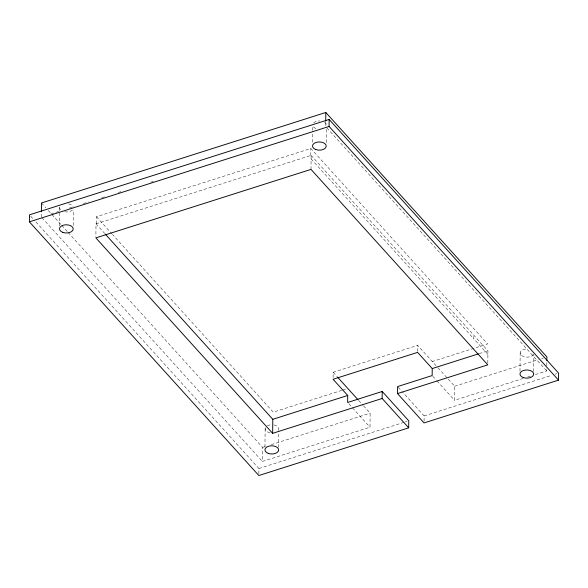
<?xml version="1.0" encoding="UTF-8"?>
<svg xmlns="http://www.w3.org/2000/svg" width="588" height="588" viewBox="0 0 588 588"><rect width="100%" height="100%" fill="white"/><g stroke="black" fill="none" stroke-linecap="round" stroke-linejoin="round"><path stroke-width="0.44" stroke-dasharray="2.94 2.21" d="M311.015 169.395L311.118 155.379L96.013 223.859L95.873 237.008M487.82 363.097L487.952 350.823L311.118 155.379M41.336 217.009L41.38 212.628M59.528 225.998L59.719 207.696M73.265 225.38L73.427 209.828M96.395 223.734L96.469 216.722L310.854 148.477L487.643 343.929L432.312 361.546M258.867 473.774L258.918 468.511L35.008 220.956M363.502 405.823L370.146 413.173L369.999 427.197L262.424 461.44L262.571 447.417L67.965 232.26M264.953 446.998L265.144 428.703M278.683 447.299L278.852 430.835M310.78 155.489L310.854 148.477M312.529 142.245L312.647 131.264M312.654 130.352L312.706 125.781M325.656 125.626L325.693 122.12M326.259 142.546L326.421 126.993M333.109 377.54L333.161 372.277L417.686 345.369L436.546 366.221M417.62 351.506L417.686 345.369M424.073 421.177L424.124 415.922L402.412 391.909M523.246 378.415L454.524 400.288L454.671 386.265L437.149 366.89M519.983 371.168L520.174 352.874M533.713 371.469L533.882 355.005M535.425 374.534L546.737 370.94L546.752 369.183M546.789 365.677L546.84 361.297M487.893 354.336L473.237 338.173L473.325 334.653M50.958 213.944L58.837 211.437M69.333 208.101L72.831 206.983M83.327 203.639L88.575 201.971M101.702 197.796L105.201 196.679M118.32 192.504L120.944 191.666M150.69 182.199L153.314 181.361M341.724 390.381L273.251 412.173L112.484 234.428M342.591 390.109L346.053 388.999M479.249 353.594L487.952 350.823M262.571 447.417L265.195 446.579M271.318 444.631L370.146 413.173M454.671 386.265L538.182 359.68M541.666 358.57L543.4 358.019M527.598 377.026L531.082 375.923M258.918 468.511L404.404 422.199M405.272 421.919L407.014 421.368M424.124 415.922L551.617 375.335M555.109 374.225L556.851 373.667M326.884 127.868L546.737 370.94M311.081 158.885L473.237 338.173M432.768 376.239L436.399 380.245M437.002 380.914L454.524 400.288M398.194 387.242L401.81 391.248M333.161 372.277L336.821 376.32M358.665 400.479L362.899 405.154M348.853 403.816L351.874 407.153M352.477 407.822L369.999 427.197M96.469 216.722L111.867 233.752M96.013 223.859L104.635 233.392M41.483 202.985L45.798 207.748M48.26 210.475L51.34 213.878M51.95 214.561L61.189 224.77M61.806 225.454L67.348 231.576M41.954 217.692L262.424 461.44M30.701 216.193L34.398 220.272M315.999 128.493A6.865 4.101 0.6 0 1 312.904 125.928M313.72 122.833A6.865 4.101 0.6 0 1 319.754 120.915M324.554 122.216A6.865 4.101 0.6 0 1 326.443 125.163M72.442 210.034A6.865 4.101 0.6 0 1 64.636 211.776M60.549 209.769A6.865 4.101 0.6 0 1 59.998 206.645M68.531 203.926A6.865 4.101 0.6 0 1 73.257 206.932M273.949 424.933A6.865 4.101 0.6 0 1 278.594 430.063M270.061 432.775A6.865 4.101 0.6 0 1 265.423 427.645M267.275 425.844A6.865 4.101 0.6 0 1 272.185 424.749M533.625 354.233A6.865 4.101 0.6 0 1 525.672 357.041A6.865 4.101 0.6 0 1 520.218 352.521A6.865 4.101 0.6 0 1 527.215 348.927"/><path stroke-width="0.88" d="M29.4 221.845L29.474 214.833L329.155 119.438L558.6 373.108L558.526 380.127L424.051 422.934L397.517 393.592L397.591 386.573L432.165 375.57L432.239 368.558L417.612 352.381L333.087 379.289L347.714 395.459L347.64 402.479L382.222 391.468L408.763 420.81L408.689 427.821L258.845 475.523L29.4 221.845L329.082 126.449L558.526 380.127M41.395 211.746L41.483 202.985L325.796 112.477L546.884 356.909L546.847 360.415M408.689 427.821L382.149 398.48L272.648 433.341L272.795 419.31L105.252 234.075M325.708 121.246L325.796 112.477M329.082 126.449L329.155 119.438M382.149 398.48L382.222 391.468M272.795 419.31L347.714 395.459M432.239 368.558L478.375 353.873M397.517 393.592L487.805 364.847L311.015 169.395L95.866 237.883L272.648 433.341M337.424 376.996L358.063 399.811M315.778 149.528A6.865 4.101 0.6 0 0 326.222 146.206A6.865 4.101 0.6 0 0 316.079 142.428A6.865 4.101 0.6 0 0 315.778 149.528M523.232 377.54A6.865 4.101 0.6 0 0 533.683 374.218A6.865 4.101 0.6 0 0 523.54 370.44A6.865 4.101 0.6 0 0 523.232 377.54M268.201 453.37A6.865 4.101 0.6 0 0 278.653 450.048A6.865 4.101 0.6 0 0 268.503 446.27A6.865 4.101 0.6 0 0 268.201 453.37M62.784 232.363A6.865 4.101 0.6 0 0 73.228 229.041A6.865 4.101 0.6 0 0 63.085 225.263A6.865 4.101 0.6 0 0 62.784 232.363"/></g></svg>
